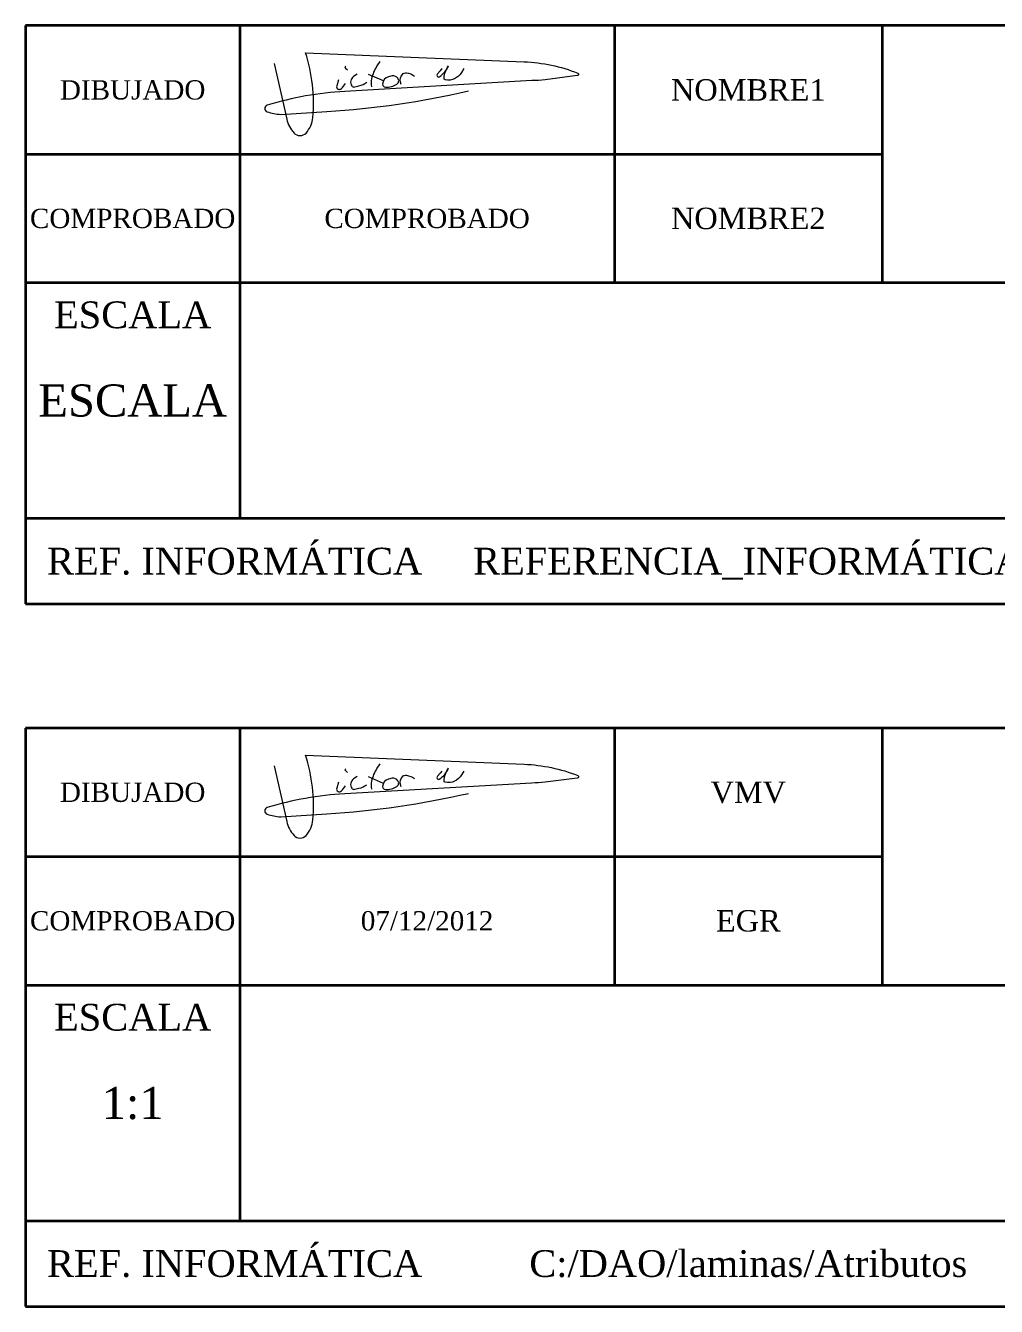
# Model space of a CAD drawing. Header units: millimetres. Extents: x 0 to 211, y 0 to 125.
# Drawn here: x 20 to 110.7, y 5 to 124.6 of the extents above; entities that cross this region are included whole.
import ezdxf
from ezdxf.enums import TextEntityAlignment as Align

# ---------------------------------------------------------------- set-up
doc = ezdxf.new("R2010")
doc.units = ezdxf.units.MM
doc.layers.add('Cajetín y formato', color=1, linetype='Continuous', lineweight=35)
doc.layers.add('Textos y Leyendas', color=3, linetype='Continuous', lineweight=15)
doc.styles.add('e1', font='times.ttf')

# ---------------------------------------------------------------- blocks, each defined once
blk = doc.blocks.new('CAJETINCONATRIBUTOS')
at = {"layer": 'Cajetín y formato'}
for p, q in [((0, 54), (-185, 54)), ((-185, 54), (-185, 0)), ((-165, 54), (-165, 8)), ((-130, 54), (-130, 30)), ((-105, 54), (-105, 30)), ((-185, 42), (-105, 42)), ((-185, 30), (0, 30)), ((-185, 8), (0, 8)), ((-185, 0), (0, 0))]:
    blk.add_line(p, q, dxfattribs=at)
at = {"layer": 'Textos y Leyendas'}
for points in [[(-161.79, 50.47), (-160.61, 45.27, 0.131096), (-159.93, 43.97, 0.43857), (-158.81, 43.97, 0.165678), (-158.17, 45.42, 0.100396), (-158.86, 51.47), (-138.43, 50.62, -0.082387), (-133.43, 49.57, -0.900888), (-133.49, 49.33), (-136.46, 48.95, -0.029946), (-137.71, 48.86), (-155.19, 47.86, 0.05911), (-162.43, 46.57, 0.742351), (-162.43, 45.95, 0.0466), (-161.17, 45.7), (-156.86, 45.98, 0.040002), (-143.64, 47.9, 6.758127)], [(-151.91, 50.64), (-152.18, 50.24, 0.092707), (-152.69, 49.04, 0.109749), (-152.69, 48.29, 9.111696)], [(-146.13, 49.98), (-146.29, 49.79), (-146.53, 49.51, 0.448746), (-146.5, 49.22, 0.305286), (-146.36, 49.22, 0.137133), (-145.49, 50.24)], [(-144.08, 49.98), (-144.28, 49.63, -0.321239), (-145.81, 48.93, -0.374874), (-145.92, 49.08, -0.150321), (-145.49, 50.24, -1.322419)], [(-155.08, 50.2), (-155.15, 50.14, 0.595981), (-155.13, 50.04), (-154.93, 49.86)], [(-154.04, 49.48), (-154.37, 49.24, 0.404362), (-154.54, 48.38, 0.359346), (-154.25, 48.28), (-153.87, 48.37, 0.109024), (-153.13, 48.71, 0.123811)], [(-150.75, 49.32), (-151.1, 49.23, 0.341441), (-151.66, 48.53, 0.405352), (-151.4, 48.25, 0.157631), (-150.32, 48.54, 0.43526), (-150.23, 49.08, 0.253327), (-150.75, 49.32, -6.414869)], [(-149.93, 48.5), (-149.98, 48.74, -0.249705), (-149.81, 49.45, -0.252831), (-149.42, 49.59, -0.115753), (-148.68, 49.29, 0.371395)], [(-155.78, 48.95), (-155.94, 48.37, 0.766316), (-155.51, 48.12, 0.053137), (-155.12, 48.59, 0.301773)]]:
    blk.add_lwpolyline(points, format="xyb", dxfattribs=at)
blk.add_lwpolyline([(-152.99, 49.46), (-151.6, 48.86)], dxfattribs=at)
at = {"layer": 'Textos y Leyendas', "style": 'e1'}
for s, height, p in [('DIBUJADO', 1.8, (-175, 48)), ('COMPROBADO', 1.8, (-175, 36)), ('ESCALA', 2.5, (-175, 27))]:
    blk.add_text(s, height=height, dxfattribs=at).set_placement(p, align=Align.MIDDLE_CENTER)
blk.add_text('REF. INFORMÁTICA', height=2.5, dxfattribs=at).set_placement((-183, 4), align=Align.MIDDLE_LEFT)
for tag, height, flags, p in [('ENTIDAD1', 4, 2, (-62.5, 48)), ('NOMBRE1', 2, 8, (-117.5, 48)), ('ENTIDAD2', 4, 2, (-62.5, 36)), ('COMPROBADO', 1.8, 4, (-147.5, 36)), ('NOMBRE2', 2, 4, (-117.5, 36)), ('NÚMERO', 5, 4, (-10, 19)), ('ESCALA', 3, 4, (-175, 19)), ('REFERENCIA_INFORMÁTICA', 2.5, 4, (-117.5, 4)), ('FECHA', 2.5, 4, (-25, 4))]:
    blk.add_attdef(tag, text='', height=height, dxfattribs=dict(at, flags=flags)).set_placement(p, align=Align.MIDDLE_CENTER)
at = {"layer": 'Textos y Leyendas', "style": 'e1', "flags": 4}
blk.add_attdef('PLANO', (-92.5, 19), '', height=5, dxfattribs=at)

msp = doc.modelspace()

# ---------------------------------------------------------------- linework, layer by layer
at = {"layer": 'Cajetín y formato'}
for p, q in [((205, 124.58), (20, 124.58)), ((20, 124.58), (20, 70.58)), ((40, 124.58), (40, 78.58)), ((75, 124.58), (75, 100.58)), ((100, 124.58), (100, 100.58)), ((20, 112.58), (100, 112.58)), ((20, 100.58), (205, 100.58)), ((20, 78.58), (205, 78.58)), ((20, 70.58), (205, 70.58))]:
    msp.add_line(p, q, dxfattribs=at)
at = {"layer": 'Textos y Leyendas'}
for points in [[(43.21, 121.05), (44.39, 115.85, 0.131096), (45.07, 114.55, 0.43857), (46.19, 114.55, 0.165678), (46.83, 116, 0.100396), (46.14, 122.05), (66.57, 121.2, -0.082387), (71.57, 120.15, -0.900888), (71.51, 119.91), (68.54, 119.53, -0.029946), (67.29, 119.44), (49.81, 118.44, 0.05911), (42.57, 117.15, 0.742351), (42.57, 116.53, 0.0466), (43.83, 116.28), (48.14, 116.55, 0.040002), (61.36, 118.48, 6.758127)], [(49.92, 120.78), (49.85, 120.72, 0.595981), (49.87, 120.62), (50.07, 120.44)], [(53.09, 121.22), (52.82, 120.82, 0.092707), (52.31, 119.62, 0.109749), (52.31, 118.87, 9.111696)], [(58.87, 120.56), (58.71, 120.37), (58.47, 120.09, 0.448746), (58.5, 119.8, 0.305286), (58.64, 119.8, 0.137133), (59.51, 120.82)], [(60.92, 120.56), (60.72, 120.21, -0.321239), (59.19, 119.51, -0.374874), (59.08, 119.66, -0.150321), (59.51, 120.82, -1.322419)], [(50.96, 120.05), (50.63, 119.82, 0.404362), (50.46, 118.95, 0.359346), (50.75, 118.86), (51.13, 118.95, 0.109024), (51.87, 119.29, 0.123811)], [(54.25, 119.89), (53.9, 119.81, 0.341441), (53.34, 119.1, 0.405352), (53.6, 118.83, 0.157631), (54.68, 119.12, 0.43526), (54.77, 119.66, 0.253327), (54.25, 119.89, -6.414869)], [(55.07, 119.08), (55.02, 119.31, -0.249705), (55.19, 120.03, -0.252831), (55.58, 120.17, -0.115753), (56.32, 119.87, 0.371395)], [(49.22, 119.53), (49.06, 118.95, 0.766316), (49.49, 118.7, 0.053137), (49.88, 119.17, 0.301773)]]:
    msp.add_lwpolyline(points, format="xyb", dxfattribs=at)
msp.add_lwpolyline([(52.01, 120.04), (53.4, 119.44)], dxfattribs=at)

# ---------------------------------------------------------------- block references
at = {"layer": 'Cajetín y formato'}
ref = msp.add_blockref('CAJETINCONATRIBUTOS', (205, 5), dxfattribs=at)
ref.add_attrib('ESCALA', '1:1', dxfattribs={"layer": 'Textos y Leyendas', "height": 3, "style": 'e1'}).set_placement((30, 24), align=Align.MIDDLE_CENTER)
ref.add_attrib('REFERENCIA_INFORMÁTICA', 'C:/DAO/laminas/Atributos', dxfattribs={"layer": 'Textos y Leyendas', "height": 2.5, "style": 'e1'}).set_placement((87.5, 9), align=Align.MIDDLE_CENTER)
ref.add_attrib('NOMBRE1', 'VMV', dxfattribs={"layer": 'Textos y Leyendas', "height": 2, "style": 'e1'}).set_placement((87.5, 53), align=Align.MIDDLE_CENTER)
ref.add_attrib('NOMBRE2', 'EGR', dxfattribs={"layer": 'Textos y Leyendas', "height": 2, "style": 'e1'}).set_placement((87.5, 41), align=Align.MIDDLE_CENTER)
ref.add_attrib('COMPROBADO', '07/12/2012', dxfattribs={"layer": 'Textos y Leyendas', "height": 1.8, "style": 'e1'}).set_placement((57.5, 41), align=Align.MIDDLE_CENTER)

# ---------------------------------------------------------------- texts
at = {"layer": 'Textos y Leyendas', "style": 'e1'}
for s, height, p in [('DIBUJADO', 1.8, (30, 118.58)), ('COMPROBADO', 1.8, (30, 106.58)), ('ESCALA', 2.5, (30, 97.58))]:
    msp.add_text(s, height=height, dxfattribs=at).set_placement(p, align=Align.MIDDLE_CENTER)
msp.add_text('REF. INFORMÁTICA', height=2.5, dxfattribs=at).set_placement((22, 74.58), align=Align.MIDDLE_LEFT)
for tag, text, height, flags, p in [('NOMBRE1', 'VMV', 2, 8, (87.5, 118.58)), ('COMPROBADO', '', 1.8, 4, (57.5, 106.58)), ('NOMBRE2', '', 2, 4, (87.5, 106.58)), ('ESCALA', '', 3, 4, (30, 89.58)), ('REFERENCIA_INFORMÁTICA', '', 2.5, 4, (87.5, 74.58))]:
    msp.add_attdef(tag, text=text, height=height, dxfattribs=dict(at, flags=flags)).set_placement(p, align=Align.MIDDLE_CENTER)

doc.saveas('drawing.dxf')
